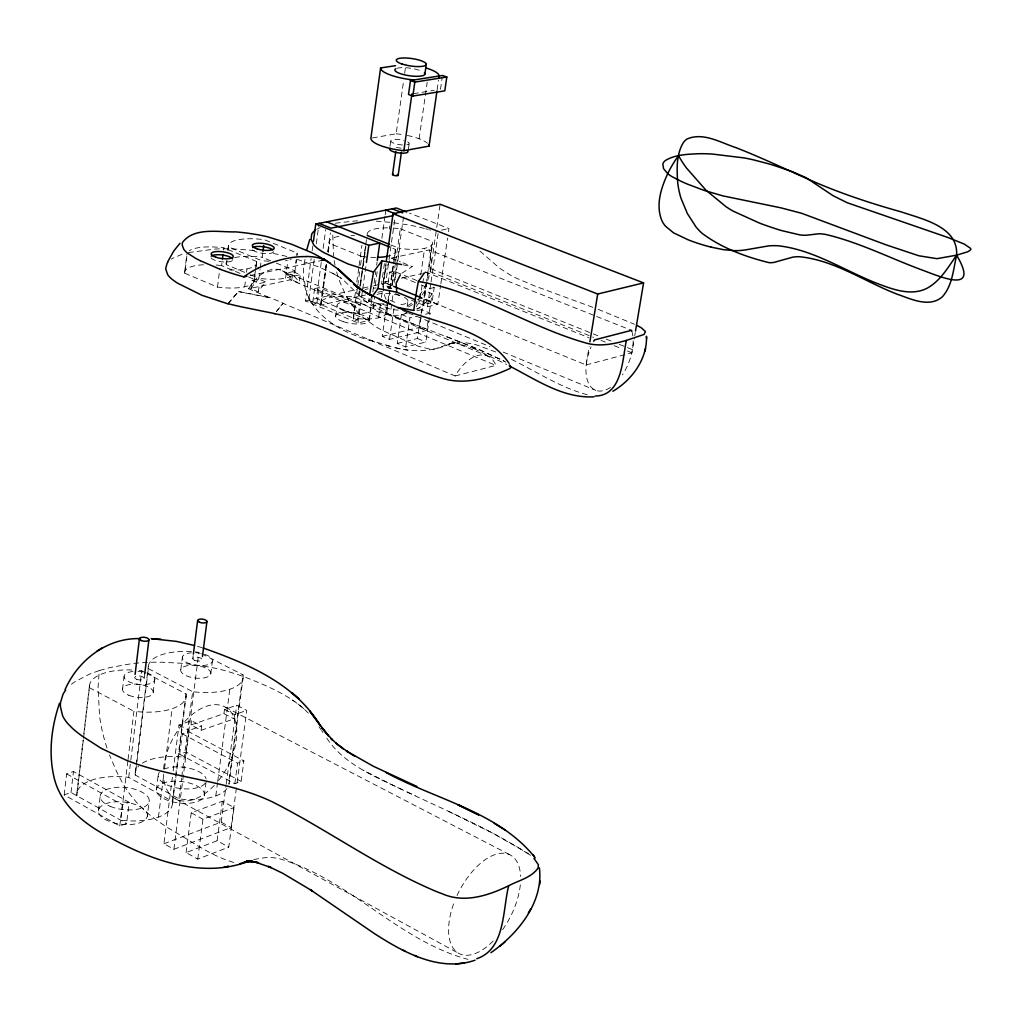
<?xml version="1.0" encoding="UTF-8"?>
<svg xmlns="http://www.w3.org/2000/svg" width="1022" height="1022" viewBox="0 0 1022 1022"><rect width="100%" height="100%" fill="white"/><g stroke="black" fill="none" stroke-linecap="round" stroke-linejoin="round"><path stroke-width="0.75" stroke-dasharray="5 3.75" d="M332.776 235.073L333.504 255.896M303.687 708.642C287.821 694.871 268.249 686.337 248.921 678.646A170.597 73.814 6.4 0 0 236.823 674.239L226.462 671.058A94.113 40.011 6.7 0 0 209.932 667.174L190.807 664.262A138.162 59.417 6.7 0 0 181.098 663.252L162.46 662.243A112.944 48.251 6.7 0 0 131.71 663.661L110.172 667.519L99.287 670.573L98.086 686.592L99.517 715.668A121.746 82.539 71.8 0 0 107.399 749.241M304.99 259.447C294.719 305.322 334.066 331.46 373.26 341.22L369.376 339.93L389.471 346.1L385.805 345.091C406.73 352.245 430.441 353.344 450.689 343.481L447.917 344.516L451.698 343.213L435.168 348.86A33.918 25.218 76.6 0 1 430.62 349.307L418.547 346.369L383.659 331.013A225.798 169.052 80.1 0 1 375.572 326.644L359.821 315.031L348.86 300.775A89.923 66.596 77.8 0 1 345.423 294.528L339.636 281.318A84.289 62.355 77.8 0 1 336.34 270.804M64.194 794.912L66.622 773.897L73.456 771.533L129.168 802.308L126.575 823.489L119.778 825.98L64.194 794.912L71.016 792.51L126.575 823.489M71.016 792.51L73.456 771.533M76.854 793.289L83.076 740.107M83.804 733.847L89.476 685.366M83.331 739.915L76.803 795.742A48.111 21.718 6.1 0 1 128.708 777.384L172.399 801.274L186.055 693.861L147.27 673.69M83.51 738.344L89.438 687.691A48.647 20.568 6.3 0 1 133.678 670.074M98.431 810.906L100.182 796.291M387.67 305.616L368.712 301.349L369.249 297.006M122.525 689.326L124.071 676.487M184.701 272.044L186.885 254.044M255.181 271.865L254.223 279.313A35.106 10.923 7.2 0 1 217.494 287.105L184.778 273.219L186.962 255.283M119.778 825.98L122.372 804.761L129.168 802.308M127.891 760.841L120.647 820.181A48.111 21.718 6.1 0 0 172.399 801.274M128.057 759.474L133.92 711.299A48.647 20.568 6.3 0 0 186.055 693.861M296.061 263.114L296.431 260.035M128.708 777.384L130.318 764.188M130.803 760.227L141.739 670.802A48.647 20.568 6.3 0 0 139.043 670.496M144.179 678.404L144.741 673.754M135.262 772.683L136.028 766.423M136.22 764.865L148.305 666.408M226.973 788.575A47.216 21.015 6.6 0 1 178.965 798.872L135.287 775.059L136.744 763.204M136.91 761.888L148.356 668.656A47.74 19.878 6.8 0 1 198.856 652.355L185.429 757.328A47.216 21.015 6.6 0 0 141.943 763.447M153.223 692.239L154.807 679.413M147.27 816.463A24.605 11.204 6.1 0 0 113.072 802.053A24.605 11.204 6.1 0 0 108.434 821.036A24.605 11.204 6.1 0 0 147.27 816.463L149.238 800.737M217.494 287.105L219.475 271.328M240.042 273.359L221.608 265.631L222.298 260.086M223.55 250.096L223.831 247.873A35.157 10.769 7.3 0 0 189.223 250.799M156.366 790.032L158.308 774.535M226.169 263.51L226.552 260.546M227.842 250.173L228.404 245.727M244.731 272.376L226.296 264.66L226.858 260.227M228.11 250.262L228.519 246.928A34.684 10.514 7.5 0 1 264.468 239.723L297.044 253.06A34.684 10.514 7.5 0 1 296.993 255.436M158.436 817.115L163.852 774.063M164.529 768.659L172.066 708.757M180.817 669.666L182.414 657.031M236.401 787.975L231.113 827.539L173.906 849.295L163.942 843.738L172.373 777.244M173.178 770.907L178.991 724.994L191.523 720.702L201.653 726.029L201.091 730.308L190.986 724.981L191.523 720.702M172.488 803.726L186.157 696.199M227.983 303.853L238.458 291.474L270.281 297.683L283.145 303.112L276.579 311.276M179.693 754.262L182.286 733.873L188.648 731.663L243.913 760.879L241.154 781.421L234.817 783.746L179.693 754.262L186.055 752.013L241.154 781.421M192.775 658.679L193.171 655.626M178.965 798.872L181.584 778.381M181.788 776.797L192.66 691.664A47.74 19.878 6.8 0 0 242.981 674.839L228.941 780.604A47.216 21.015 6.6 0 1 228.966 784.155L243.044 678.212M244.667 286.863L245.676 279.006M246.532 272.261L246.966 268.888M173.906 849.295L189.121 730.36L201.653 726.029M250.927 288.753L252 280.386L258.604 278.98L266.039 282.098A37.546 23.404 -67 0 0 258.349 291.883L250.927 288.753A37.482 23.429 -67 0 1 258.604 278.98M255.372 270.383L256.522 261.453L223.831 247.873M256.1 267.164L256.675 262.692M254.376 280.475L255.526 271.635M250.39 274.752L258.898 278.316L260.048 269.399M260.24 267.917L261.198 260.482L228.519 246.928M270.677 260.763L262.207 257.263L262.769 252.868M258.349 291.883L259.435 283.503L266.039 282.098M186.081 852.604L191.229 812.797L222.349 801.248L234.038 807.572L228.762 847.136L197.757 859.106L186.081 852.604L217.124 840.736L228.762 847.136M210.775 673.843A15.138 6.298 6.8 0 0 189.504 665.399A15.138 6.298 6.8 0 0 187.09 676.104A15.138 6.298 6.8 0 0 210.775 673.843L212.41 661.208M204.298 795.525A24.145 10.833 6.6 0 0 170.393 781.46A24.145 10.833 6.6 0 0 166.458 799.881A24.145 10.833 6.6 0 0 204.298 795.525L206.163 781.153M197.757 859.106L202.956 819.21L234.038 807.572M190.986 724.981L223.933 713.637L224.495 709.396L236.682 705.206L246.762 710.431L236.619 786.391M215.795 795.959L217.533 782.75M217.712 781.434L229.835 689.262M285.572 278.099L287.923 260.329M217.124 840.736L222.349 801.248M291.807 279.964L292.905 271.686L300.302 274.752L299.203 283.043L291.807 279.964A37.482 23.429 -67 0 0 286.441 273.066L292.905 271.686M201.091 730.308L234.025 718.888L234.587 714.634L246.762 710.431M163.942 843.738L221.186 822.135L226.003 785.79M226.207 784.206L236.682 705.206M294.898 271.852L296.163 259.69M296.75 255.27L297.044 253.06M234.817 783.746L237.564 763.178L243.913 760.879M371.97 298.322L368.865 320.423L357.981 322.965L305.45 300.928L311.122 258.553M312.17 250.709L312.809 246.008M314.214 259.435L308.733 300.2L320.563 305.156L365.442 295.051M316.322 243.76L318.851 224.942M314.597 288.6L312.54 303.904L316.922 302.921L357.521 319.924L359.667 304.53L318.992 287.642L314.597 288.6L355.298 305.527L359.667 304.53M321.253 262.513L316.386 298.488L368.865 320.423M323.156 248.435L325.686 229.669M316.922 302.921L318.992 287.642M320.563 305.156L326.107 264.302M327.807 251.731L330.362 232.875M320.959 303.483L326.286 264.264M327.985 251.719L329.263 242.303M326.567 264.864L321.163 304.697A33.266 10.488 8 0 1 354.723 297.147L386.648 310.369L387.76 302.55M328.228 252.6L329.48 243.389A33.471 10.003 8 0 1 339.163 236.286M335.625 316.347L337.081 305.68M354.723 297.147L355.771 289.596M356.819 282.046L358.926 266.895M359.092 265.631L361.916 245.357M358.926 293.851L359.361 290.759L358.76 294.988M365.595 245.855L359.565 289.213L365.467 246.915M365.812 244.309L366.451 239.659M357.342 288.319L353.203 318.123A33.266 10.488 8 0 0 386.648 310.369M357.751 285.432L359.757 270.971M360.562 265.171L361.775 256.458L329.48 243.389M355.298 305.527L353.152 320.946L357.521 319.924M398.235 310.1A32.857 10.246 8.2 0 1 390.915 309.385L358.99 296.188L359.527 292.42M360.574 284.87L362.682 269.757M363.206 265.976L365.85 246.992M357.981 322.965L362.529 290.363M362.746 288.817L366.425 262.424M389.995 146.312L390.762 140.844M372.864 291.998L375.751 271.469M376.633 265.158L377.08 262.002M369.338 320.039L370.833 309.398M372.378 137.957L396.14 133.793L403.562 81.121M404.648 73.38L405.951 64.079M375.253 285.381L377.246 271.264M381.883 238.318L384.975 216.357M385.192 214.786L385.856 210.085M373.196 307.711L374.678 297.172M384.425 263.625L381.551 283.975L391.822 288.178M389.293 229.171L389.74 226.041M392.167 285.777L383.352 282.174L385.997 263.497M378.536 317.778L380.695 302.486M381.423 297.376L382.33 290.989M382.867 287.144L386.137 264.059M373.797 285.7L385.728 283.043L388.833 261.159M389.05 259.588L395.041 217.367M395.437 262.961L391.758 288.817L387.542 287.093L389.663 272.12L393.84 271.213L416.912 280.552M408.404 148.969L409.183 143.514M428.052 321.253L426.711 330.425L389.523 339.393L382.279 336.353L387.108 302.384M387.99 300.979L389.548 290.031M389.765 288.46L393.547 261.849M393.777 260.291L395.335 249.33L390.941 247.58M386.776 312.758L390.034 289.903M390.251 288.37L393.534 265.35M393.751 263.804L395.514 251.489M393.84 271.213L391.72 286.16L387.542 287.093M395.655 261.415L400.305 228.8A33.062 9.773 8.2 0 0 393.47 228.098M394.185 282.506L404.035 213.47M390.915 309.385L393.138 293.748M395.373 278.125L399.615 248.423A33.062 9.773 8.2 0 0 432.357 241.46L426.57 281.127M389.523 339.393L393.943 308.478M419.122 138.775L427.222 82.143M429.419 317.701L425.855 342.038L405.696 346.982L397.226 343.418L401.403 314.393L407.625 312.936M437.148 89.821L438.54 80.15M407.178 306.434L407.829 301.924M440.495 89.284L442.258 76.995M405.696 346.982L409.899 317.906L416.107 316.437M416.529 304.045L416.899 301.516M420.757 274.995L424.628 248.32M397.226 343.418L417.41 338.512L420.949 314.214M421.166 312.694L421.613 309.666L430.096 313.141L429.649 316.181M382.279 336.353L419.493 327.423L424.833 290.797L432.089 293.736L428.946 315.134M426.161 283.95L423.555 301.822A32.857 10.246 8.2 0 1 416.823 308.823M423.76 304.16L432.6 243.581M422.712 273.423L430.275 271.737L440.137 204.234M411.47 300.225L427.413 306.753L430.811 283.49M431.041 281.931L438.527 230.742M417.768 299.459L427.835 303.572L431.999 302.601L434.209 287.552L431.322 286.39M427.413 306.753L437.812 304.313L440.61 285.381M440.84 283.797L447.585 238.037M448.517 231.713L448.977 228.558L409.515 213.125M417.142 295.971L586.13 364.969L589.145 346.471M586.13 364.969L631.877 352.782L634.483 337.247M634.739 335.689L635.262 332.584M416.35 306.651L419.774 301.592A31.529 4.446 -79.1 0 1 420.694 294.119A33.151 4.663 -79.1 0 1 423.542 278.61M368.712 301.349L370.564 298.782M276.54 311.467L283.094 303.33L455.135 375.968A39.194 22.471 -67 0 1 495.9 365.416L290.248 279.811L248.602 288.766L270 297.798L238.445 291.64M228.021 303.662L238.458 291.474M401.94 273.181L412.236 266.614L402.987 262.884M316.59 229.311L320.116 227.484M99.287 670.573L89.336 674.175L74.568 681.942A113.263 48.494 6.6 0 0 70.39 685.174M182.057 254.312L172.922 258.157A81.964 25.448 7.4 0 0 171.3 259.179M455.135 375.968L495.9 365.416M425.433 314.239L430.096 313.141M253.648 859.502L265.707 857.573A98.712 66.852 68.5 0 1 279.083 858.621C348.706 878.575 398.082 940.623 467.91 959.351M416.95 310.752L421.613 309.666M434.209 287.552L430.045 288.498L418.509 283.822M377.821 292.266L382.458 291.219M383.352 282.174L395.463 279.479M401.518 278.137L421.192 273.755M305.45 300.928L356.755 289.494M362.951 288.115L372.251 286.045M188.431 252.587L215.284 249.036A81.862 25.384 7.4 0 1 237.513 249.176L251.067 250.275A99.952 31.133 7.4 0 1 256.433 250.888M386.073 299.267A35.834 21.424 -68 0 1 391.132 258.119L429.202 249.93L595.277 315.926M286.441 273.066L293.838 276.144L300.302 274.752M250.058 275.582L321.393 260.533M441.517 230.129L448.977 228.558M335.28 223.205L355.286 220.944A78.119 23.25 8.2 0 1 359.501 220.816M413.399 93.692L434.184 90.306M376.185 221.161L389.05 222.234A95.365 28.514 8.2 0 1 395.795 223.039L409.183 225.083A65.204 19.341 8.2 0 1 420.86 227.548L424.564 228.468M407.855 350.124L404.929 349.613M233.744 862.44C210.302 855.695 190.245 840.378 169.115 828.599A327.449 228.059 73.9 0 1 158.027 821.126C142.876 810.638 129.947 796.892 121.26 780.578A129.96 88.25 71.8 0 1 116.47 771.316L109.495 754.913M403.153 264.851L412.236 266.614M587.19 394.709C559.136 387.261 534.889 370.488 508.892 358.109M395.655 347.659L401.429 349.077M286.799 256.484L284.257 255.832A68.321 21.104 7.5 0 0 272.133 253.252M425.791 228.8L428.231 229.465M197.45 646.338L201.73 647.552M416.554 325.162L425.561 328.56M592.849 307.341L534.672 285.956L513.095 276.758L499.873 268.39L478.347 249.687M410.921 323.029L419.48 326.261M422.482 327.398L478.258 349.205L504.702 361.481M296.917 259.358A123.138 38.529 7.3 0 1 300.762 260.584L318.992 267.087L332.674 273.27A97.575 30.417 7.4 0 1 342.651 279.325L363.206 299.331L370.679 305.003L386.98 313.447L413.706 324.089M598.138 309.334L634.47 324.268M408.212 321.994L384.975 312.54M446.588 336.57L478.258 349.205L502.121 360.051A57.385 18.779 8.6 0 1 505.826 362.158M400.305 228.8L432.357 241.46M596.605 316.45L631.532 330.336M390.838 244.922L399.615 248.423M430.722 268.697L591.827 333.338M593.258 333.913L599.033 336.225M606.238 339.125L612.037 341.45M619.294 344.363L632.401 349.626M430.275 271.737L593.616 337.401M600.974 340.352L605.394 342.127M614.222 345.679L621.58 348.643M627.457 351.006L631.877 352.782M391.132 258.119L400.343 261.824M425.139 271.801L588.966 337.733M389.663 272.12L396.779 275.007M402.579 277.358L417.065 283.235M385.728 283.043L391.515 285.406M417.564 296.048L437.812 304.313M417.615 296.725L431.999 302.601M418.33 301.005L419.774 301.592M395.54 293.684L399.883 295.473M394.824 302.295L387.555 299.305A35.847 21.411 -68 0 0 388.871 301.797M406.973 312.349L404.048 311.135A35.898 21.385 -68 0 1 401.735 310.19M408.442 312.949L489.998 346.65M503.246 352.117L595.915 390.404M401.403 314.393L409.899 317.906M276.336 263.101L294.706 270.715A34.633 10.654 7.5 0 1 258.898 278.316M419.493 327.423L426.711 330.425M282.238 270.817L488.401 356.371M417.41 338.512L425.855 342.038M248.55 276.924L254.223 279.313M495.708 351.977L475.588 344.567L463.541 342.332A67.644 50.512 74.9 0 0 453.87 342.83L449.591 343.699L454.458 343.034L451.941 343.124L459.504 343.852L457.179 343.328L474.476 348.745L472.33 347.812L506.708 364.522M252 280.386L259.435 283.503M399.104 788.23C443.229 809.45 489.001 828.127 530.073 855.056M406.922 791.871L415.149 795.678M326.836 738.191C344.35 764.916 375.483 776.592 402.962 790.032M395.348 786.467L363.219 770.218M448.671 811.417L492.911 833.3L526.432 852.463M201.615 653.761L242.981 674.839M225.274 707.135L510.77 855.248M148.356 668.656L192.66 691.664M224.495 709.396L234.587 714.634M141.739 670.802L145.891 672.961M223.933 713.637L234.025 718.888M178.991 724.994L189.121 730.36M182.286 733.873L237.564 763.178M89.438 687.691L133.92 711.299M332.674 273.27L341.144 278.278M221.186 822.135L231.113 827.539M175.618 798.91L459.121 953.603M191.229 812.797L202.956 819.21M66.622 773.897L122.372 804.761M308.235 713.075L305.706 710.52A134.904 58.101 6.7 0 0 292.215 699.929M318.992 726.731L320.946 729.567M321.585 730.526L322.875 732.442M309.053 298.731L310.688 302.371M304.607 281.548L305.054 285.215M397.047 68.27A15.138 3.794 8.2 0 1 422.482 71.617M407.74 141.854A9.313 2.517 8.2 0 1 406.322 144.869M402.425 144.958A9.313 2.517 8.2 0 1 390.787 140.729A9.313 2.517 8.2 0 1 403.933 140.423M396.395 147.59A9.3 2.529 8.2 0 1 401.071 148.203M396.14 133.793A29.357 7.921 8.2 0 1 402.617 134.623M407.331 135.479A29.357 7.921 8.2 0 1 427.439 143.284M163.635 768.659A52.173 30.737 -61.7 0 1 220.024 705.129A52.173 30.737 -61.7 0 1 218.44 780.629M214.262 785.394A52.173 30.737 -61.7 0 1 163.456 774.178M457.026 895.54A55.546 28.629 -62.6 0 1 496.092 854.239A55.546 28.629 -62.6 0 1 520.607 876.391M520.326 884.822A55.546 28.629 -62.6 0 1 501.687 930.978M493.192 941.007A55.546 28.629 -62.6 0 1 455.033 950.511A55.546 28.629 -62.6 0 1 454.816 900.689M526.394 852.463A80.661 37.099 9.2 0 1 531.657 856.27M205.205 783.235A24.183 10.757 6.6 0 1 174.992 787.553A24.183 10.757 6.6 0 1 159.33 772.466M163.788 769.247A24.183 10.757 6.6 0 1 189.159 768.199A24.183 10.757 6.6 0 1 206.125 778.917M135.287 775.059A47.216 21.015 6.6 0 1 138.596 766.155M204.604 654.323A15.151 6.26 6.8 0 1 208.756 664.415A15.151 6.26 6.8 0 1 185.263 661.668A15.151 6.26 6.8 0 1 191.357 652.777M195.764 652.726A15.151 6.26 6.8 0 1 200.389 653.262M146.989 673A15.445 6.477 6.4 0 1 150.86 683.386A15.445 6.477 6.4 0 1 126.907 680.601A15.445 6.477 6.4 0 1 133.486 671.428M137.996 671.365A15.445 6.477 6.4 0 1 142.71 671.914M335.012 265.132A84.289 62.355 77.8 0 1 334.168 260.533M429.457 229.809A117.428 35.272 8.1 0 1 430.684 230.154M429.202 249.93A35.834 21.424 -68 0 1 418.368 296.635M411.534 303.176A35.834 21.424 -68 0 1 406.922 305.974M632.171 332.469A37.405 20.453 -67.9 0 1 632.822 335.919M633.142 340.824A37.405 20.453 -67.9 0 1 622.385 374.921M610.441 387.427A37.405 20.453 -67.9 0 1 588.506 383.161A37.405 20.453 -67.9 0 1 591.035 346.816M424.833 290.797A35.847 21.411 -68 0 1 417.909 299.893M412.543 304.492A35.847 21.411 -68 0 1 408.417 306.868M432.089 293.736A35.898 21.385 -68 0 1 417.027 309.168M395.335 249.33A33.471 10.003 8 0 1 389.42 255.781M375.738 257.403A33.471 10.003 8 0 1 361.775 256.458M351.07 235.52A33.471 10.003 8 0 1 354.481 235.635M406.309 312.451A16.812 5.289 8.2 0 1 390.263 314.968A16.812 5.289 8.2 0 1 373.49 308.503A16.812 5.289 8.2 0 1 383.889 303.815M404.457 297.466A16.825 5.251 8.2 0 1 398.874 304.735M377.092 294.438A16.825 5.251 8.2 0 1 399.921 295.601M358.99 296.188A32.857 10.246 8.2 0 1 360.447 291.819M365.122 289.571A32.857 10.246 8.2 0 1 368.201 288.83M373.26 288.166A32.857 10.246 8.2 0 1 376.211 287.987M388.13 288.396A32.857 10.246 8.2 0 1 389.931 288.587M367.205 233.987A33.062 9.773 8.2 0 1 388.398 227.868M293.838 276.144A37.546 23.404 -67 0 1 299.203 283.043M248.602 288.766A37.469 23.442 -67 0 1 290.248 279.811M232.403 260.597A11.153 3.411 7.3 0 1 221.391 261.773A11.153 3.411 7.3 0 1 211.005 257.876M256.522 261.453A35.157 10.769 7.3 0 1 229.567 269.936M184.778 273.219A35.106 10.923 7.2 0 1 203.646 264.762M216.153 265.03A35.106 10.923 7.2 0 1 221.608 265.631M273.73 251.565A10.999 3.334 7.5 0 1 263.114 253.405A10.999 3.334 7.5 0 1 252.025 249.138M291.129 259.486A34.684 10.514 7.5 0 1 290.107 259.805M286.735 260.559A34.684 10.514 7.5 0 1 285.483 260.763M268.978 261.249A34.684 10.514 7.5 0 1 261.198 260.482M226.296 264.66A34.633 10.654 7.5 0 1 227.574 260.84M234.626 257.659A34.633 10.654 7.5 0 1 262.207 257.263M450.549 343.571L448.99 344.005L452.171 343.175L450.549 343.571M194.729 660.429A4.663 1.929 6.8 0 0 202.024 659.765A4.663 1.929 6.8 0 0 195.483 657.172A4.663 1.929 6.8 0 0 194.729 660.429M136.641 679.311A4.752 1.993 6.4 0 0 144.14 678.608A4.752 1.993 6.4 0 0 137.548 675.951A4.752 1.993 6.4 0 0 136.641 679.311M110.197 806.358A24.643 11.127 6.1 0 0 149.084 801.874A24.643 11.127 6.1 0 0 114.834 787.515A24.643 11.127 6.1 0 0 110.197 806.358M128.81 695.279A15.419 6.515 6.3 0 0 153.134 692.903A15.419 6.515 6.3 0 0 131.672 684.255A15.419 6.515 6.3 0 0 128.81 695.279M343.315 321.662A17.029 5.417 7.9 0 0 369.338 320.601A17.029 5.417 7.9 0 0 344.784 312.4A17.029 5.417 7.9 0 0 343.315 321.662M344.797 310.969A17.042 5.378 8 0 0 370.833 309.96A17.042 5.378 8 0 0 346.254 301.771A17.042 5.378 8 0 0 344.797 310.969"/><path stroke-width="1.5" d="M490.892 952.721C517.732 934.044 543.678 902.452 539.399 867.87M135.096 674.405L139.426 638.788M144.741 673.754L148.918 639.708M222.438 258.975L223 254.542M193.362 654.106L197.629 620.558M202.445 656.52L206.942 621.465M262.961 251.412L263.714 245.561M313.435 241.294L315.747 224.035L396.37 207.99L406.603 211.988M395.514 65.676L380.606 67.95L370.884 138.213A29.357 7.921 8.2 0 0 403.869 150.681L429.036 146.133L436.982 90.996M369.491 295.217L373.528 272.082L381.934 260.763L401.633 264.557M366.425 262.424L368.814 245.344L379.75 243.057L377.297 260.418M392.537 174.558L395.77 151.575M371.497 297.504L378.025 288.523L381.934 260.763M410.486 80.534L408.506 94.484L412.837 96.068L444.8 90.843L446.806 77.008L442.488 75.462L410.486 80.534L414.817 82.105L446.806 77.008M398.184 175.209L401.429 152.227M386.431 260.38L393.036 213.687L440.137 204.234L643.579 282.89L635.518 331.039M403.869 150.681L411.917 93.935M412.837 96.068L414.817 82.105M424.871 74.159L426.251 64.45M540.178 881.079L539.68 884.541M438.898 77.723L439.141 75.998A29.561 7.422 8.2 0 0 425.65 67.861M533.969 858.403L538.39 864.727L538.134 867.959C531.453 877.706 518.665 880.44 508.701 885.729C502.466 910.18 505.545 949.055 476.737 958.738M589.898 341.846L597.691 294.029L643.579 282.89M636.795 325.379A54.766 17.093 9.3 0 1 641.522 327.947L645.419 331.55L644.052 334.462L626.371 340.403C622.309 359.846 622.232 395.795 595.213 396.025M612.893 391.26C631.864 380.133 647.437 358.965 646.453 336.276L646.632 338.704M306.638 250.237L309.717 239.57M644.856 351.236L645.585 348.54M59.468 703.328C51.662 726.323 48.468 751.438 53.604 775.366C59.123 803.305 82.386 822.799 106.339 835.574C148.995 859.438 200.989 879.738 249.406 861.009L240.004 863.628M167.685 261.875L173.74 251.016L180.025 243.249M65.05 689.684C77.94 660.276 107.016 637.651 140.027 638.622M528.374 913.004L530.788 908.724M413.846 310.279A57.232 8.074 -79.1 0 1 418.381 281.484L424.309 273.015M400.305 274.905L396.14 283.26L396.728 292.164L415.443 299.816M499.771 946.385L504.996 941.939M96.962 651.116L102.226 647.897M258.4 267.994L264.391 265.26M508.701 885.729C488.248 895.668 464.192 903.525 442.117 893.713A91.354 41.749 9.3 0 1 435.628 891.222C378.102 866.899 327.398 829.609 271.814 801.593C232.007 782.788 187.409 779.301 145.597 766.909A132.962 57.04 6.8 0 1 126.268 760.215L101.28 748.372L82.118 736.057A175.247 74.453 7 0 1 72.996 728.865L67.822 723.64A95.174 40.829 6.5 0 1 62.559 715.604L60.439 706.726A137.536 58.944 6.8 0 1 60.553 702.37L63.019 694.296A113.263 48.494 6.6 0 1 65.663 690.157M475.051 960.207C439.613 972.484 403.256 952.172 374.295 933.508L310.151 889.574L312.502 891.056L282.877 873.376L268.39 866.349L271.137 867.627L255.155 862.006L258.655 862.76L246.685 860.907L256.611 862.031L248.41 861.38L252.383 861.188L247.196 861.584L251.233 861.073L246.532 861.802L250.709 860.946L245.101 862.223M626.371 340.403C612.919 344.273 598.445 347.046 584.737 342.638A53.374 16.62 9.3 0 1 578.26 340.722C523.992 323.693 475.141 290.823 418.432 281.51M244.284 861.929L246.494 861.405M220.215 269.31A121.835 36.766 7.7 0 0 243.849 276.885L246.966 276.234M321.393 260.533L324.498 259.869A124.582 38.427 7.2 0 0 311.391 252.511L291.411 244.181L267.483 236.772A58.165 17.655 7.4 0 0 256.599 234.536L247.643 233.169A76.854 23.442 7.4 0 0 235.622 231.879C218.67 232.326 194.499 226.833 182.58 242.303A76.446 23.225 7.5 0 0 182.299 245.344L183.641 249.023A58.28 17.719 7.4 0 0 187.128 252.843L195.317 258.157A136.578 41.072 7.7 0 0 200.171 260.661M226.296 866.771L228.583 866.311L224.035 867.205M393.151 215.655L331 228.174L319.056 223.371M455.825 963.95L464.269 962.992M594.025 396.804C563.02 398.631 535.694 379.366 509.352 365.978M306.677 256.433L312.08 256.765A109.469 67.541 -66.4 0 1 324.523 259.805M161.208 639.325L151.243 638.648L176.474 641.407L194.589 645.534M398.018 307.571L413.769 310.445M378.025 288.523L396.728 292.164M274.701 313.601L241.115 306.779A124.543 38.44 7.6 0 1 229.132 303.956L228.021 303.662M274.663 313.792C333.006 323.233 382.228 358.901 437.761 376.901A55.916 18.255 8.6 0 0 444.442 378.945C466.492 385.013 490.611 377.514 510.336 368.29L510.553 366.668L509.39 364.854M711.031 247.12L723.538 249.687L734.511 250.658A58.676 43.997 -25.6 0 0 745 249.981L768.71 245.88A60.911 46.693 -25.8 0 1 778.457 245.804C813.793 249.853 844.159 270.498 876.633 283.247C892.219 289.124 910.5 296.38 926.673 288.447C940.266 281.254 948.071 267.33 956.605 255.181C958.457 226.603 922.496 219.168 901.391 211.937C871.447 203.557 841.834 193.822 813.282 181.443C787.502 170.125 762.131 157.835 735.866 147.615C720.587 142.658 703.417 132.017 687.231 138.915A19.073 15.215 79.2 0 0 683.514 142.365C676.04 154.373 676.807 169.652 677.765 183.257A69.304 55.725 78.5 0 0 681.01 198.306L687.359 213.534L695.931 226.833A55.226 44.316 78.3 0 0 702.127 233.348C721.685 248.014 745.638 256.918 769.208 262.68A31.248 25.282 77.1 0 0 774.306 262.322L792.842 257.122A61.742 50.116 74.8 0 1 799.204 256.701C834.565 260.086 864.676 281.74 897.175 294.183C910.985 298.973 929.202 308.044 942.233 296.917C952.491 285.611 953.309 269.386 956.605 255.181L967.898 251.731L970.683 249.828L970.747 248.461L964.244 244.066L947.931 237.5L847.302 202.765L833.224 195.79L806.026 177.7L791.986 171.543L774.318 165.551A150.017 40.484 9.6 0 0 767.075 163.405L753.418 159.841A58.024 15.292 9.7 0 0 744.067 157.912L712.104 154.028A69.33 18.332 9.7 0 0 698.55 153.722C687.448 154.271 675.478 154.539 665.654 160.339A69.432 18.396 9.7 0 0 662.831 163.993L663.546 168.643L667.736 173.651A58.382 15.496 9.6 0 0 672.118 176.717L681.278 181.405A145.661 38.018 9.9 0 0 687.103 183.973L704.132 190.411L722.809 195.866L780.578 207.76L801.708 213.304L886.189 244.884L918.919 255.794L936.931 258.668L956.605 255.181C978.629 292.139 946.104 279.172 923.952 270.702C891.158 258.758 859.719 242.393 825.597 234.434A58.765 21.296 33.1 0 0 819.056 233.77L806.562 235.201A58.062 21.27 33.8 0 1 800.098 234.958L781.383 230.525A226.207 85.656 34.6 0 1 759.742 223.192L732.889 211.005A43.588 15.803 34 0 1 725.99 206.674L706.087 190.309L686.401 167.915A123.547 45.645 33.8 0 1 678.519 155.689A123.994 92.925 -25 0 0 668.733 171.543C661.541 186.451 655.102 204.732 662.001 220.905A44.227 33.011 -26.3 0 0 665.463 226.156L673.511 232.824L688.062 239.774A218.159 159.7 -24 0 0 711.044 247.12M373.528 272.082L348.17 264.021L324.051 252.715A96.579 28.718 8.2 0 1 322.096 251.565L318.034 248.831A65.906 19.686 8.1 0 1 313.652 244.718L311.033 239.212L311.71 234.191A78.196 23.314 8.1 0 1 315.185 230.269M227.983 303.853L201.973 295.307L177.739 283.26A101.191 31.35 7.5 0 1 175.797 282.021L171.837 279.108A69.087 21.488 7.3 0 1 167.71 274.701L165.653 268.799L167.046 263.408A81.964 25.448 7.4 0 1 167.812 262.347M203.008 647.948C247.413 663.648 295.154 683.577 320.461 725.863L309.602 710.878L328.33 735.802L321.483 727.396L332.508 740.03L330.873 738.395L337.63 744.527M220.203 269.31L200.171 260.661M392.167 208.82L402.553 212.883M385.856 210.085L396.102 214.096M393.036 213.687L597.691 294.029M388.782 303.368C427.222 322.914 482.358 324.945 509.071 363.27M389.369 244.335L367.435 235.571A33.062 9.773 8.2 0 1 367.268 235.034M326.746 221.851L389.484 246.992M315.747 224.035L368.814 245.344M393.636 286.377L417.142 295.971M379.29 299.357L390.2 303.968L365.339 292.394L371.714 295.78L356.933 286.965L363.973 291.577L353.829 284.295L360.204 289.2L337.924 268.914L323.757 259.09L326.529 260.84M385.677 772.325C434.733 799.268 497.688 811.43 534.455 856.858M402.259 949.86L405.146 951.163M416.912 786.48L373.413 766.296L346.484 751.055L354.787 756.28M414.587 955.429L417.423 956.72M494.303 823.4L504.855 829.89M346.484 751.055L348.068 752.039L335.97 743.224L343.264 748.96M323.757 259.09L330.221 263.152M362.44 290.58L363.973 291.577M533.203 854.852L535.158 857.969M397.226 174.532A2.849 0.792 8.2 0 1 397.469 175.695A2.849 0.792 8.2 0 1 393.483 175.235A2.849 0.792 8.2 0 1 393.24 174.072M424.322 72.907A15.138 3.794 8.2 0 1 409.337 75.743A15.138 3.794 8.2 0 1 395.795 68.768M413.884 79.997A29.561 7.422 8.2 0 1 380.606 67.95M407.395 150.592A9.3 2.529 8.2 0 1 398.912 152.942A9.3 2.529 8.2 0 1 390.161 148.356M428.64 144.741A29.357 7.921 8.2 0 1 429.036 146.133M631.877 331.383A37.405 20.453 -67.9 0 0 631.532 330.336L594.434 339.93A37.405 20.453 -67.9 0 0 593.693 341.284M388.36 256.075A33.471 10.003 8 0 1 377.386 257.378M211.222 256.152A11.153 3.411 7.3 0 1 222.221 254.989A11.153 3.411 7.3 0 1 232.607 258.873M252.741 247.541A10.999 3.334 7.5 0 1 262.577 246.621A10.999 3.334 7.5 0 1 272.746 249.777M243.849 276.821A110.261 68.5 -66.2 0 1 258.413 268.058M264.379 265.413A190.565 117.019 -65.3 0 1 306.638 256.599M478.59 814.866L458.073 804.838L478.59 814.866M299.357 699.342L291.845 692.686L299.357 699.342M340.147 270.868L337.924 268.914L350.993 281.42L340.147 270.868M402.042 64.028A15.151 3.769 8.2 0 0 426.123 64.82A15.151 3.769 8.2 0 0 405.619 57.986A15.151 3.769 8.2 0 0 402.042 64.028M199.597 622.296A4.676 1.891 6.9 0 0 206.917 621.657A4.676 1.891 6.9 0 0 200.35 619.102A4.676 1.891 6.9 0 0 199.597 622.296M141.368 640.564A4.765 1.955 6.4 0 0 148.893 639.9A4.765 1.955 6.4 0 0 142.262 637.268A4.765 1.955 6.4 0 0 141.368 640.564M215.859 257.225A11.153 3.411 7.3 0 0 233.246 256.726A11.153 3.411 7.3 0 0 217.533 251.501A11.153 3.411 7.3 0 0 215.859 257.225M257.097 248.857A10.999 3.322 7.5 0 0 274.139 248.372A10.999 3.322 7.5 0 0 258.528 243.236A10.999 3.322 7.5 0 0 257.097 248.857"/></g></svg>
